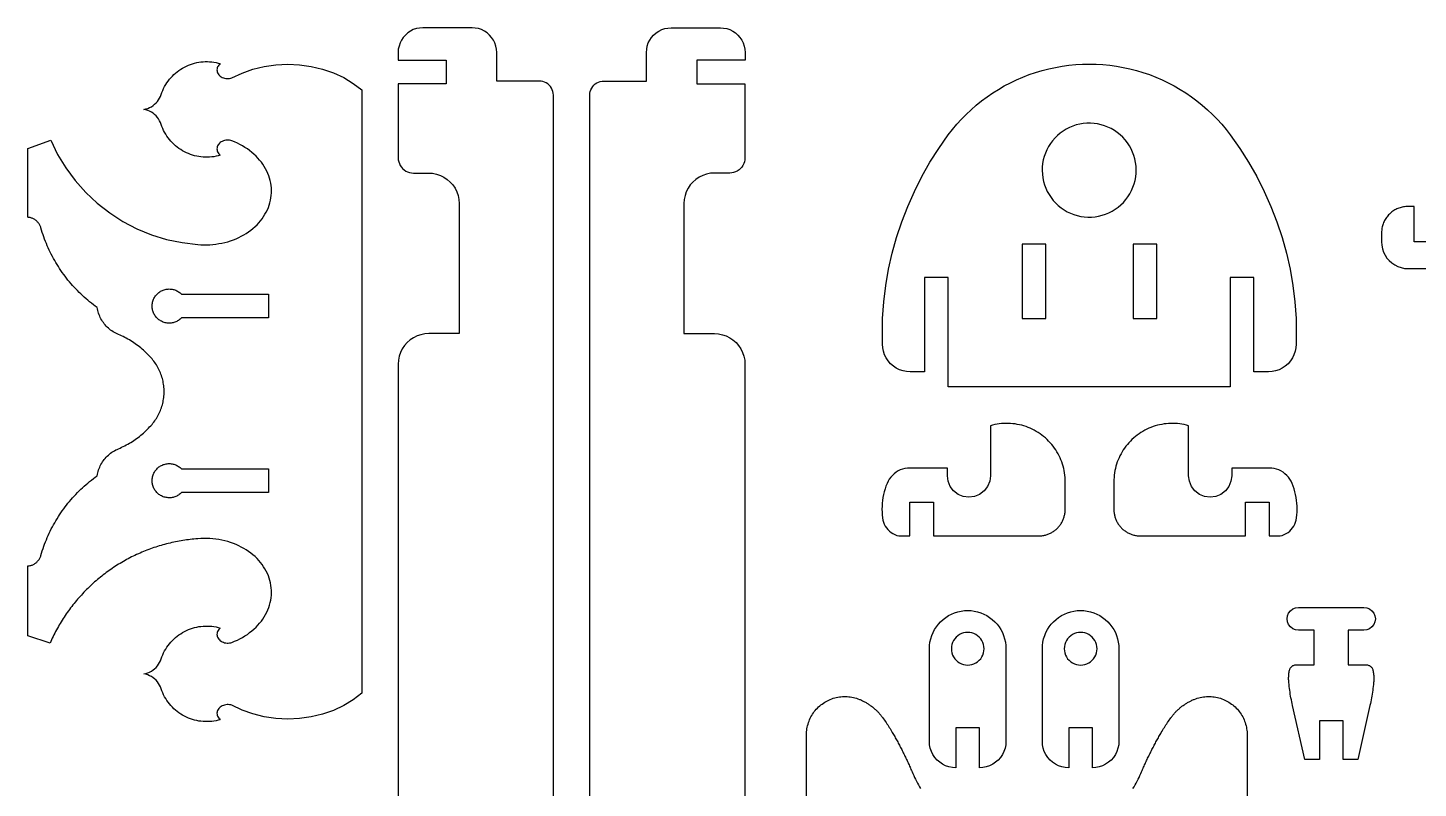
# Model space of a CAD drawing. Header units: millimetres. Extents: x -913 to 55, y -4 to 461.
# Drawn here: x -889.4 to -683.7, y 348.7 to 461.2 of the extents above; entities that cross this region are included whole.
import ezdxf

# ---------------------------------------------------------------- set-up
doc = ezdxf.new("R2010")
doc.units = ezdxf.units.MM
doc.header["$MEASUREMENT"] = 0
doc.layers.add('Inner_Cut', color=10, linetype='Continuous')

msp = doc.modelspace()

# ---------------------------------------------------------------- linework, layer by layer
for points in [[(-811.68, 246.05), (-811.68, 451.25), (-811.69, 451.53), (-811.75, 451.79), (-811.84, 452.05), (-811.96, 452.3), (-812.11, 452.53), (-812.29, 452.73), (-812.5, 452.92), (-812.72, 453.07), (-812.97, 453.19), (-813.23, 453.28), (-813.5, 453.33), (-813.77, 453.35), (-820.06, 453.35), (-820.06, 457.58), (-820.1, 458.06), (-820.19, 458.52), (-820.34, 458.98), (-820.55, 459.4), (-820.82, 459.8), (-821.13, 460.16), (-821.49, 460.47), (-821.89, 460.74), (-822.31, 460.95), (-822.77, 461.1), (-823.23, 461.19), (-823.71, 461.23), (-831, 461.23), (-831.48, 461.19), (-831.94, 461.1), (-832.4, 460.95), (-832.82, 460.74), (-833.22, 460.47), (-833.58, 460.16), (-833.89, 459.8), (-834.16, 459.4), (-834.37, 458.98), (-834.52, 458.52), (-834.62, 458.06), (-834.65, 457.58), (-834.65, 456.43), (-827.53, 456.43), (-827.53, 452.93), (-834.64, 452.93), (-834.64, 441.98), (-834.62, 441.69), (-834.56, 441.4), (-834.47, 441.12), (-834.34, 440.85), (-834.17, 440.61), (-833.98, 440.39), (-833.76, 440.19), (-833.51, 440.03), (-833.25, 439.9), (-832.97, 439.8), (-832.68, 439.74), (-832.38, 439.73), (-830.13, 439.73), (-829.54, 439.69), (-828.96, 439.57), (-828.4, 439.38), (-827.87, 439.12), (-827.38, 438.79), (-826.93, 438.4), (-826.54, 437.96), (-826.22, 437.47), (-825.96, 436.94), (-825.77, 436.38), (-825.65, 435.8), (-825.61, 435.21), (-825.61, 415.96), (-830.13, 415.96), (-830.71, 415.92), (-831.29, 415.8), (-831.85, 415.61), (-832.38, 415.35), (-832.87, 415.02), (-833.32, 414.64), (-833.71, 414.19), (-834.03, 413.7), (-834.3, 413.17), (-834.48, 412.61), (-834.6, 412.03), (-834.64, 411.44), (-834.64, 285.86)], [(-806.29, 246.05), (-806.29, 451.25), (-806.27, 451.53), (-806.22, 451.79), (-806.13, 452.05), (-806.01, 452.3), (-805.86, 452.53), (-805.68, 452.73), (-805.47, 452.92), (-805.24, 453.07), (-805, 453.19), (-804.74, 453.28), (-804.47, 453.33), (-804.2, 453.35), (-797.9, 453.35), (-797.9, 457.58), (-797.87, 458.06), (-797.78, 458.52), (-797.63, 458.98), (-797.42, 459.4), (-797.15, 459.8), (-796.84, 460.16), (-796.48, 460.47), (-796.08, 460.74), (-795.65, 460.95), (-795.2, 461.1), (-794.73, 461.19), (-794.26, 461.23), (-786.97, 461.23), (-786.49, 461.19), (-786.02, 461.1), (-785.57, 460.95), (-785.14, 460.74), (-784.75, 460.47), (-784.39, 460.16), (-784.07, 459.8), (-783.81, 459.4), (-783.6, 458.98), (-783.45, 458.52), (-783.35, 458.06), (-783.32, 457.58), (-783.32, 456.43), (-790.44, 456.43), (-790.44, 452.93), (-783.33, 452.93), (-783.33, 441.98), (-783.35, 441.69), (-783.41, 441.4), (-783.5, 441.12), (-783.63, 440.85), (-783.8, 440.61), (-783.99, 440.39), (-784.21, 440.19), (-784.46, 440.03), (-784.72, 439.9), (-785, 439.8), (-785.29, 439.74), (-785.59, 439.73), (-787.84, 439.73), (-788.43, 439.69), (-789.01, 439.57), (-789.57, 439.38), (-790.1, 439.12), (-790.59, 438.79), (-791.03, 438.4), (-791.42, 437.96), (-791.75, 437.47), (-792.01, 436.94), (-792.2, 436.38), (-792.32, 435.8), (-792.36, 435.21), (-792.36, 415.96), (-787.84, 415.96), (-787.25, 415.92), (-786.67, 415.8), (-786.12, 415.61), (-785.59, 415.35), (-785.1, 415.02), (-784.65, 414.64), (-784.26, 414.19), (-783.93, 413.7), (-783.67, 413.17), (-783.48, 412.61), (-783.37, 412.03), (-783.33, 411.44), (-783.33, 285.86)], [(-680.81, 429.55), (-684.31, 429.55), (-684.31, 434.77), (-685.23, 434.77), (-685.39, 434.77), (-685.56, 434.76), (-685.73, 434.74), (-685.9, 434.71), (-686.07, 434.68), (-686.23, 434.64), (-686.39, 434.59), (-686.55, 434.54), (-686.71, 434.48), (-686.87, 434.41), (-687.02, 434.34), (-687.17, 434.26), (-687.31, 434.17), (-687.45, 434.07), (-687.59, 433.98), (-687.72, 433.87), (-687.85, 433.76), (-687.97, 433.64), (-688.09, 433.52), (-688.2, 433.39), (-688.31, 433.26), (-688.41, 433.13), (-688.51, 432.99), (-688.59, 432.84), (-688.68, 432.69), (-688.75, 432.54), (-688.82, 432.39), (-688.88, 432.23), (-688.94, 432.07), (-688.99, 431.91), (-689.03, 431.75), (-689.07, 431.58), (-689.09, 431.41), (-689.11, 431.25), (-689.13, 431.08), (-689.13, 430.91), (-689.13, 429.55), (-689.1, 429.04), (-689, 428.53), (-688.83, 428.04), (-688.61, 427.58), (-688.33, 427.15), (-687.99, 426.76), (-687.61, 426.42), (-687.18, 426.13), (-686.72, 425.9), (-686.24, 425.73), (-685.74, 425.62), (-685.23, 425.58), (-680.81, 425.58)], [(-774.23, 342.59), (-774.23, 356.55), (-774.23, 356.79), (-774.21, 357.02), (-774.19, 357.25), (-774.16, 357.48), (-774.11, 357.71), (-774.06, 357.93), (-774, 358.16), (-773.93, 358.38), (-773.85, 358.59), (-773.77, 358.81), (-773.67, 359.02), (-773.57, 359.23), (-773.45, 359.43), (-773.33, 359.63), (-773.2, 359.82), (-773.07, 360.01), (-772.92, 360.19), (-772.77, 360.36), (-772.61, 360.53), (-772.45, 360.7), (-772.27, 360.85), (-772.1, 361), (-771.91, 361.14), (-771.72, 361.27), (-771.53, 361.4), (-771.33, 361.52), (-771.12, 361.63), (-770.91, 361.73), (-770.7, 361.82), (-770.49, 361.9), (-770.27, 361.98), (-770.04, 362.05), (-769.82, 362.1), (-769.59, 362.15), (-769.36, 362.19), (-769.13, 362.22), (-768.9, 362.24), (-768.67, 362.25), (-768.44, 362.25), (-768.21, 362.24), (-767.98, 362.22), (-767.75, 362.19), (-767.52, 362.16), (-767.29, 362.11), (-767.06, 362.05), (-766.84, 361.99), (-766.62, 361.92), (-766.4, 361.83), (-766.29, 361.79), (-766.18, 361.74), (-766.06, 361.69), (-765.95, 361.63), (-765.84, 361.58), (-765.73, 361.52), (-765.62, 361.47), (-765.51, 361.41), (-765.4, 361.34), (-765.3, 361.28), (-765.19, 361.22), (-765.09, 361.15), (-764.98, 361.08), (-764.88, 361.01), (-764.78, 360.94), (-764.68, 360.87), (-764.58, 360.8), (-764.48, 360.72), (-764.38, 360.64), (-764.29, 360.56), (-764.19, 360.48), (-764.1, 360.4), (-764.01, 360.32), (-763.92, 360.23), (-763.83, 360.15), (-763.74, 360.06), (-763.65, 359.97), (-763.57, 359.88), (-763.48, 359.79), (-763.4, 359.7), (-763.32, 359.6), (-763.24, 359.51), (-763.16, 359.41), (-763.09, 359.31), (-763.01, 359.21), (-762.94, 359.11), (-762.81, 358.94), (-762.69, 358.76), (-762.57, 358.58), (-762.45, 358.4), (-762.33, 358.22), (-762.21, 358.04), (-762.09, 357.86), (-761.97, 357.68), (-761.86, 357.49), (-761.75, 357.31), (-761.64, 357.12), (-761.53, 356.94), (-761.44, 356.78), (-761.35, 356.62), (-761.26, 356.47), (-761.17, 356.31), (-761.08, 356.15), (-760.99, 355.99), (-760.9, 355.83), (-760.82, 355.68), (-760.73, 355.52), (-760.64, 355.36), (-760.56, 355.2), (-760.47, 355.04), (-760.39, 354.88), (-760.31, 354.72), (-760.22, 354.56), (-760.14, 354.4), (-760.06, 354.24), (-759.98, 354.07), (-759.9, 353.91), (-759.82, 353.75), (-759.74, 353.59), (-759.66, 353.43), (-759.58, 353.26), (-759.5, 353.1), (-759.43, 352.94), (-759.35, 352.77), (-759.27, 352.61), (-759.2, 352.44), (-759.12, 352.28), (-759.05, 352.12), (-758.97, 351.95), (-758.9, 351.79), (-758.83, 351.62), (-758.76, 351.45), (-758.69, 351.29), (-758.61, 351.12), (-758.49, 350.84), (-758.36, 350.55), (-758.23, 350.27), (-758.09, 349.99), (-757.95, 349.71), (-757.8, 349.44), (-757.65, 349.17), (-757.5, 348.9), (-757.34, 348.63)], [(-725.91, 348.63), (-725.75, 348.9), (-725.59, 349.17), (-725.44, 349.44), (-725.29, 349.71), (-725.15, 349.99), (-725.01, 350.27), (-724.88, 350.55), (-724.75, 350.84), (-724.63, 351.12), (-724.56, 351.29), (-724.49, 351.45), (-724.41, 351.62), (-724.34, 351.79), (-724.27, 351.95), (-724.19, 352.12), (-724.12, 352.28), (-724.04, 352.44), (-723.97, 352.61), (-723.89, 352.77), (-723.82, 352.94), (-723.74, 353.1), (-723.66, 353.26), (-723.58, 353.43), (-723.5, 353.59), (-723.42, 353.75), (-723.34, 353.91), (-723.26, 354.07), (-723.18, 354.24), (-723.1, 354.4), (-723.02, 354.56), (-722.94, 354.72), (-722.85, 354.88), (-722.77, 355.04), (-722.68, 355.2), (-722.6, 355.36), (-722.51, 355.52), (-722.43, 355.68), (-722.34, 355.83), (-722.25, 355.99), (-722.16, 356.15), (-722.08, 356.31), (-721.99, 356.47), (-721.9, 356.62), (-721.81, 356.78), (-721.72, 356.94), (-721.61, 357.12), (-721.49, 357.31), (-721.38, 357.49), (-721.27, 357.68), (-721.15, 357.86), (-721.03, 358.04), (-720.92, 358.22), (-720.8, 358.4), (-720.67, 358.58), (-720.55, 358.76), (-720.43, 358.94), (-720.3, 359.11), (-720.23, 359.21), (-720.15, 359.31), (-720.08, 359.41), (-720, 359.51), (-719.92, 359.6), (-719.84, 359.7), (-719.76, 359.79), (-719.67, 359.88), (-719.59, 359.97), (-719.5, 360.06), (-719.41, 360.15), (-719.33, 360.23), (-719.24, 360.32), (-719.14, 360.4), (-719.05, 360.48), (-718.96, 360.56), (-718.86, 360.64), (-718.76, 360.72), (-718.66, 360.8), (-718.57, 360.87), (-718.47, 360.94), (-718.36, 361.01), (-718.26, 361.08), (-718.16, 361.15), (-718.05, 361.22), (-717.95, 361.28), (-717.84, 361.34), (-717.73, 361.41), (-717.62, 361.47), (-717.51, 361.52), (-717.4, 361.58), (-717.29, 361.63), (-717.18, 361.69), (-717.07, 361.74), (-716.95, 361.79), (-716.84, 361.83), (-716.62, 361.92), (-716.4, 361.99), (-716.18, 362.05), (-715.95, 362.11), (-715.73, 362.16), (-715.5, 362.19), (-715.27, 362.22), (-715.04, 362.24), (-714.8, 362.25), (-714.57, 362.25), (-714.34, 362.24), (-714.11, 362.22), (-713.88, 362.19), (-713.65, 362.15), (-713.42, 362.1), (-713.2, 362.05), (-712.98, 361.98), (-712.76, 361.9), (-712.54, 361.82), (-712.33, 361.73), (-712.12, 361.63), (-711.92, 361.52), (-711.72, 361.4), (-711.52, 361.27), (-711.33, 361.14), (-711.15, 361), (-710.97, 360.85), (-710.8, 360.7), (-710.63, 360.53), (-710.47, 360.36), (-710.32, 360.19), (-710.18, 360.01), (-710.04, 359.82), (-709.91, 359.63), (-709.79, 359.43), (-709.68, 359.23), (-709.57, 359.02), (-709.48, 358.81), (-709.39, 358.59), (-709.31, 358.38), (-709.24, 358.16), (-709.18, 357.93), (-709.13, 357.71), (-709.09, 357.48), (-709.05, 357.25), (-709.03, 357.02), (-709.02, 356.79), (-709.01, 356.55), (-709.01, 342.59)]]:
    msp.add_lwpolyline(points)
for points in [[(-873.3, 431.49), (-871.14, 430.6), (-868.91, 429.91), (-866.63, 429.43), (-864.31, 429.15), (-863.86, 429.12), (-863.41, 429.11), (-862.96, 429.11), (-862.5, 429.12), (-862.05, 429.16), (-861.61, 429.21), (-861.16, 429.28), (-860.73, 429.36), (-860.29, 429.46), (-859.87, 429.57), (-859.45, 429.7), (-859.03, 429.85), (-858.63, 430.01), (-858.24, 430.19), (-857.86, 430.38), (-857.48, 430.58), (-857.12, 430.8), (-856.78, 431.03), (-856.45, 431.27), (-856.13, 431.53), (-855.82, 431.8), (-855.53, 432.08), (-855.26, 432.37), (-855.01, 432.67), (-854.77, 432.97), (-854.55, 433.29), (-854.35, 433.62), (-854.16, 433.95), (-854, 434.29), (-853.85, 434.63), (-853.72, 434.98), (-853.62, 435.34), (-853.53, 435.7), (-853.47, 436.06), (-853.42, 436.42), (-853.39, 436.79), (-853.39, 437.15), (-853.4, 437.52), (-853.44, 437.89), (-853.5, 438.25), (-853.57, 438.61), (-853.67, 438.97), (-853.79, 439.33), (-853.92, 439.68), (-854.08, 440.02), (-854.26, 440.36), (-854.45, 440.7), (-854.66, 441.02), (-854.89, 441.34), (-855.14, 441.65), (-855.4, 441.95), (-855.68, 442.24), (-855.98, 442.52), (-856.29, 442.79), (-856.62, 443.05), (-856.96, 443.3), (-857.31, 443.53), (-857.68, 443.75), (-858.06, 443.96), (-858.44, 444.15), (-858.84, 444.33), (-859.25, 444.49), (-859.42, 444.54), (-859.6, 444.57), (-859.79, 444.59), (-859.97, 444.59), (-860.15, 444.57), (-860.33, 444.53), (-860.5, 444.48), (-860.67, 444.41), (-860.82, 444.33), (-860.96, 444.23), (-861.09, 444.13), (-861.2, 444.01), (-861.29, 443.88), (-861.36, 443.74), (-861.41, 443.6), (-861.45, 443.45), (-861.46, 443.3), (-861.45, 443.15), (-861.42, 443), (-861.36, 442.86), (-861.29, 442.72), (-861.2, 442.59), (-861.09, 442.47), (-860.96, 442.36), (-861.27, 442.28), (-861.59, 442.21), (-861.9, 442.15), (-862.22, 442.11), (-862.54, 442.08), (-862.86, 442.07), (-863.18, 442.07), (-863.5, 442.09), (-863.82, 442.12), (-864.14, 442.16), (-864.46, 442.22), (-864.77, 442.3), (-865.08, 442.38), (-865.38, 442.49), (-865.68, 442.6), (-865.98, 442.73), (-866.27, 442.87), (-866.55, 443.03), (-866.82, 443.2), (-867.09, 443.38), (-867.34, 443.57), (-867.59, 443.77), (-867.83, 443.98), (-868.06, 444.21), (-868.28, 444.45), (-868.49, 444.69), (-868.68, 444.94), (-868.87, 445.21), (-869.04, 445.48), (-869.2, 445.76), (-869.35, 446.04), (-869.48, 446.33), (-869.6, 446.63), (-869.71, 446.93), (-869.82, 447.21), (-869.94, 447.47), (-870.1, 447.73), (-870.27, 447.96), (-870.47, 448.19), (-870.68, 448.39), (-870.91, 448.57), (-871.16, 448.73), (-871.42, 448.87), (-871.69, 448.99), (-871.97, 449.08), (-872.26, 449.14), (-871.97, 449.21), (-871.69, 449.3), (-871.42, 449.41), (-871.16, 449.55), (-870.91, 449.72), (-870.68, 449.9), (-870.47, 450.1), (-870.27, 450.32), (-870.1, 450.56), (-869.94, 450.81), (-869.82, 451.08), (-869.71, 451.36), (-869.6, 451.66), (-869.48, 451.96), (-869.35, 452.25), (-869.2, 452.53), (-869.04, 452.81), (-868.87, 453.08), (-868.68, 453.34), (-868.49, 453.6), (-868.28, 453.84), (-868.06, 454.08), (-867.83, 454.3), (-867.59, 454.52), (-867.34, 454.72), (-867.09, 454.91), (-866.82, 455.09), (-866.55, 455.26), (-866.27, 455.42), (-865.98, 455.56), (-865.68, 455.69), (-865.38, 455.8), (-865.08, 455.9), (-864.77, 455.99), (-864.46, 456.07), (-864.14, 456.13), (-863.82, 456.17), (-863.5, 456.2), (-863.18, 456.22), (-862.86, 456.22), (-862.54, 456.21), (-862.22, 456.18), (-861.9, 456.14), (-861.59, 456.08), (-861.27, 456.01), (-860.96, 455.92), (-861.09, 455.81), (-861.2, 455.69), (-861.29, 455.56), (-861.36, 455.43), (-861.42, 455.28), (-861.45, 455.14), (-861.46, 454.99), (-861.45, 454.84), (-861.41, 454.69), (-861.36, 454.55), (-861.29, 454.41), (-861.2, 454.28), (-861.09, 454.16), (-860.96, 454.05), (-860.82, 453.96), (-860.67, 453.87), (-860.5, 453.81), (-860.33, 453.75), (-860.15, 453.72), (-859.97, 453.7), (-859.79, 453.7), (-859.6, 453.71), (-859.42, 453.75), (-859.25, 453.8), (-857.74, 454.51), (-856.13, 455.08), (-854.46, 455.5), (-852.73, 455.75), (-850.99, 455.84), (-849.24, 455.76), (-847.51, 455.52), (-845.83, 455.11), (-844.22, 454.56), (-842.7, 453.85), (-841.3, 453), (-840.02, 452.03), (-840.02, 362.72), (-841.3, 361.75), (-842.7, 360.9), (-844.22, 360.19), (-845.83, 359.63), (-847.51, 359.23), (-849.24, 358.99), (-850.99, 358.91), (-852.73, 359), (-854.46, 359.25), (-856.13, 359.67), (-857.74, 360.24), (-859.25, 360.95), (-859.42, 361), (-859.6, 361.03), (-859.79, 361.05), (-859.97, 361.05), (-860.15, 361.03), (-860.33, 360.99), (-860.5, 360.94), (-860.67, 360.87), (-860.82, 360.79), (-860.96, 360.69), (-861.09, 360.59), (-861.2, 360.47), (-861.29, 360.34), (-861.36, 360.2), (-861.41, 360.06), (-861.45, 359.91), (-861.46, 359.76), (-861.45, 359.61), (-861.42, 359.46), (-861.36, 359.32), (-861.29, 359.18), (-861.2, 359.05), (-861.09, 358.93), (-860.96, 358.82), (-861.27, 358.74), (-861.59, 358.67), (-861.9, 358.61), (-862.22, 358.57), (-862.54, 358.54), (-862.86, 358.53), (-863.18, 358.53), (-863.5, 358.55), (-863.82, 358.58), (-864.14, 358.62), (-864.46, 358.68), (-864.77, 358.76), (-865.08, 358.84), (-865.38, 358.95), (-865.68, 359.06), (-865.98, 359.19), (-866.27, 359.33), (-866.55, 359.49), (-866.82, 359.66), (-867.09, 359.84), (-867.34, 360.03), (-867.59, 360.23), (-867.83, 360.44), (-868.06, 360.67), (-868.28, 360.9), (-868.49, 361.15), (-868.68, 361.4), (-868.87, 361.67), (-869.04, 361.94), (-869.2, 362.22), (-869.35, 362.5), (-869.48, 362.79), (-869.6, 363.09), (-869.71, 363.39), (-869.82, 363.67), (-869.94, 363.93), (-870.1, 364.19), (-870.27, 364.42), (-870.47, 364.65), (-870.68, 364.85), (-870.91, 365.03), (-871.16, 365.19), (-871.42, 365.33), (-871.69, 365.45), (-871.97, 365.54), (-872.26, 365.6), (-871.97, 365.67), (-871.69, 365.76), (-871.42, 365.87), (-871.16, 366.01), (-870.91, 366.18), (-870.68, 366.36), (-870.47, 366.56), (-870.27, 366.78), (-870.1, 367.02), (-869.94, 367.27), (-869.82, 367.54), (-869.71, 367.81), (-869.6, 368.12), (-869.48, 368.42), (-869.35, 368.71), (-869.2, 368.99), (-869.04, 369.27), (-868.87, 369.54), (-868.68, 369.8), (-868.49, 370.06), (-868.28, 370.3), (-868.06, 370.54), (-867.83, 370.76), (-867.59, 370.98), (-867.34, 371.18), (-867.09, 371.37), (-866.82, 371.55), (-866.55, 371.72), (-866.27, 371.88), (-865.98, 372.02), (-865.68, 372.15), (-865.38, 372.26), (-865.08, 372.36), (-864.77, 372.45), (-864.46, 372.53), (-864.14, 372.59), (-863.82, 372.63), (-863.5, 372.66), (-863.18, 372.68), (-862.86, 372.68), (-862.54, 372.67), (-862.22, 372.64), (-861.9, 372.6), (-861.59, 372.54), (-861.27, 372.47), (-860.96, 372.38), (-861.09, 372.27), (-861.2, 372.15), (-861.29, 372.02), (-861.36, 371.89), (-861.42, 371.74), (-861.45, 371.6), (-861.46, 371.45), (-861.45, 371.3), (-861.41, 371.15), (-861.36, 371.01), (-861.29, 370.87), (-861.2, 370.74), (-861.09, 370.62), (-860.96, 370.51), (-860.82, 370.42), (-860.67, 370.33), (-860.5, 370.27), (-860.33, 370.21), (-860.15, 370.18), (-859.97, 370.16), (-859.79, 370.16), (-859.6, 370.17), (-859.42, 370.21), (-859.25, 370.26), (-858.84, 370.42), (-858.44, 370.6), (-858.06, 370.79), (-857.68, 371), (-857.31, 371.22), (-856.96, 371.45), (-856.62, 371.7), (-856.29, 371.96), (-855.98, 372.22), (-855.68, 372.51), (-855.4, 372.8), (-855.14, 373.1), (-854.89, 373.41), (-854.66, 373.72), (-854.45, 374.05), (-854.26, 374.38), (-854.08, 374.72), (-853.92, 375.07), (-853.79, 375.42), (-853.67, 375.78), (-853.57, 376.14), (-853.5, 376.5), (-853.44, 376.86), (-853.4, 377.23), (-853.39, 377.6), (-853.39, 377.96), (-853.42, 378.33), (-853.47, 378.69), (-853.53, 379.05), (-853.62, 379.41), (-853.72, 379.77), (-853.85, 380.12), (-854, 380.46), (-854.16, 380.8), (-854.35, 381.13), (-854.55, 381.46), (-854.77, 381.77), (-855.01, 382.08), (-855.26, 382.38), (-855.53, 382.67), (-855.82, 382.95), (-856.13, 383.22), (-856.45, 383.47), (-856.78, 383.72), (-857.12, 383.95), (-857.48, 384.17), (-857.86, 384.37), (-858.24, 384.56), (-858.63, 384.74), (-859.03, 384.9), (-859.45, 385.04), (-859.87, 385.18), (-860.29, 385.29), (-860.73, 385.39), (-861.16, 385.47), (-861.61, 385.54), (-862.05, 385.59), (-862.5, 385.62), (-862.96, 385.64), (-863.41, 385.64), (-863.86, 385.63), (-864.31, 385.59), (-864.59, 385.57), (-864.86, 385.55), (-865.13, 385.52), (-865.41, 385.49), (-865.68, 385.46), (-865.96, 385.42), (-866.23, 385.38), (-866.5, 385.34), (-866.77, 385.3), (-867.05, 385.25), (-867.32, 385.2), (-867.59, 385.14), (-867.86, 385.09), (-868.13, 385.03), (-868.4, 384.97), (-868.66, 384.9), (-868.93, 384.84), (-869.2, 384.76), (-869.46, 384.69), (-869.73, 384.61), (-869.99, 384.54), (-870.26, 384.45), (-870.52, 384.37), (-870.78, 384.28), (-871.04, 384.19), (-871.3, 384.1), (-871.56, 384), (-871.82, 383.9), (-872.07, 383.8), (-872.33, 383.7), (-872.58, 383.59), (-872.84, 383.48), (-873.09, 383.37), (-873.34, 383.26), (-873.59, 383.14), (-873.84, 383.02), (-874.09, 382.9), (-874.33, 382.77), (-874.58, 382.64), (-874.82, 382.51), (-875.06, 382.38), (-875.3, 382.24), (-875.54, 382.1), (-875.78, 381.96), (-876.01, 381.82), (-876.25, 381.67), (-876.48, 381.53), (-876.71, 381.38), (-876.94, 381.22), (-877.17, 381.07), (-877.39, 380.91), (-877.62, 380.75), (-877.84, 380.59), (-878.06, 380.42), (-878.28, 380.25), (-878.5, 380.08), (-878.71, 379.91), (-878.93, 379.74), (-879.14, 379.56), (-879.35, 379.38), (-879.56, 379.2), (-879.76, 379.02), (-879.97, 378.83), (-880.17, 378.64), (-880.37, 378.45), (-880.57, 378.26), (-880.76, 378.07), (-880.96, 377.87), (-881.15, 377.67), (-881.34, 377.47), (-881.52, 377.27), (-881.71, 377.06), (-881.89, 376.86), (-882.07, 376.65), (-882.25, 376.44), (-882.43, 376.23), (-882.6, 376.01), (-882.77, 375.8), (-882.94, 375.58), (-883.11, 375.36), (-883.28, 375.14), (-883.44, 374.92), (-883.6, 374.69), (-883.76, 374.47), (-883.91, 374.24), (-884.06, 374.01), (-884.21, 373.78), (-884.36, 373.54), (-884.51, 373.31), (-884.65, 373.07), (-884.79, 372.84), (-884.93, 372.6), (-885.06, 372.36), (-885.2, 372.11), (-885.33, 371.87), (-885.45, 371.63), (-885.58, 371.38), (-885.7, 371.13), (-885.82, 370.88), (-885.94, 370.63), (-886.05, 370.38), (-886.16, 370.13), (-889.45, 371.21), (-889.45, 381.57), (-889.34, 381.58), (-889.23, 381.59), (-889.12, 381.62), (-889.01, 381.64), (-888.9, 381.68), (-888.8, 381.71), (-888.7, 381.76), (-888.6, 381.81), (-888.5, 381.86), (-888.41, 381.92), (-888.32, 381.98), (-888.23, 382.05), (-888.14, 382.12), (-888.06, 382.2), (-887.99, 382.28), (-887.91, 382.36), (-887.85, 382.45), (-887.78, 382.54), (-887.72, 382.63), (-887.67, 382.73), (-887.62, 382.83), (-887.58, 382.93), (-887.54, 383.04), (-887.5, 383.14), (-887.41, 383.48), (-887.3, 383.81), (-887.19, 384.15), (-887.08, 384.48), (-886.96, 384.81), (-886.83, 385.13), (-886.7, 385.46), (-886.57, 385.78), (-886.43, 386.1), (-886.28, 386.42), (-886.13, 386.73), (-885.97, 387.05), (-885.81, 387.36), (-885.64, 387.67), (-885.47, 387.97), (-885.3, 388.27), (-885.12, 388.57), (-884.93, 388.87), (-884.74, 389.16), (-884.55, 389.45), (-884.35, 389.74), (-884.14, 390.03), (-883.93, 390.31), (-883.72, 390.58), (-883.5, 390.86), (-883.28, 391.13), (-883.05, 391.4), (-882.82, 391.66), (-882.59, 391.92), (-882.35, 392.17), (-882.11, 392.43), (-881.86, 392.67), (-881.61, 392.92), (-881.35, 393.16), (-881.09, 393.39), (-880.83, 393.62), (-880.57, 393.85), (-880.3, 394.07), (-880.02, 394.29), (-879.75, 394.51), (-879.47, 394.72), (-879.18, 394.92), (-879.14, 395.14), (-879.09, 395.36), (-879.04, 395.57), (-878.97, 395.78), (-878.9, 395.99), (-878.81, 396.2), (-878.72, 396.4), (-878.62, 396.59), (-878.51, 396.79), (-878.39, 396.97), (-878.27, 397.16), (-878.13, 397.33), (-877.99, 397.5), (-877.84, 397.67), (-877.69, 397.83), (-877.53, 397.98), (-877.36, 398.13), (-877.19, 398.26), (-877.01, 398.39), (-876.82, 398.52), (-876.63, 398.63), (-876.44, 398.74), (-876.24, 398.83), (-876.04, 398.92), (-875.8, 399.02), (-875.57, 399.13), (-875.33, 399.24), (-875.1, 399.36), (-874.87, 399.48), (-874.65, 399.6), (-874.42, 399.73), (-874.2, 399.86), (-873.98, 400), (-873.77, 400.14), (-873.55, 400.28), (-873.34, 400.43), (-873.14, 400.59), (-872.93, 400.74), (-872.73, 400.91), (-872.53, 401.07), (-872.34, 401.24), (-872.15, 401.41), (-871.96, 401.59), (-871.77, 401.77), (-871.59, 401.96), (-871.42, 402.14), (-871.24, 402.33), (-871.07, 402.53), (-870.93, 402.7), (-870.8, 402.87), (-870.67, 403.05), (-870.54, 403.23), (-870.42, 403.41), (-870.31, 403.6), (-870.2, 403.79), (-870.1, 403.99), (-870, 404.18), (-869.91, 404.38), (-869.82, 404.59), (-869.74, 404.79), (-869.67, 405), (-869.6, 405.21), (-869.54, 405.42), (-869.49, 405.63), (-869.44, 405.85), (-869.4, 406.06), (-869.36, 406.28), (-869.33, 406.5), (-869.31, 406.72), (-869.29, 406.93), (-869.28, 407.15), (-869.28, 407.37), (-869.28, 407.59), (-869.29, 407.81), (-869.31, 408.03), (-869.33, 408.25), (-869.36, 408.47), (-869.4, 408.69), (-869.44, 408.9), (-869.49, 409.12), (-869.54, 409.33), (-869.6, 409.54), (-869.67, 409.75), (-869.74, 409.96), (-869.82, 410.16), (-869.91, 410.37), (-870, 410.57), (-870.1, 410.76), (-870.2, 410.96), (-870.31, 411.15), (-870.42, 411.34), (-870.54, 411.52), (-870.67, 411.7), (-870.8, 411.88), (-870.93, 412.05), (-871.07, 412.22), (-871.24, 412.41), (-871.42, 412.61), (-871.59, 412.79), (-871.77, 412.98), (-871.96, 413.16), (-872.15, 413.33), (-872.34, 413.51), (-872.53, 413.68), (-872.73, 413.84), (-872.93, 414), (-873.14, 414.16), (-873.34, 414.31), (-873.55, 414.46), (-873.77, 414.61), (-873.98, 414.75), (-874.2, 414.89), (-874.42, 415.02), (-874.65, 415.15), (-874.87, 415.27), (-875.1, 415.39), (-875.33, 415.51), (-875.57, 415.62), (-875.8, 415.72), (-876.04, 415.82), (-876.24, 415.91), (-876.44, 416.01), (-876.63, 416.12), (-876.82, 416.23), (-877.01, 416.36), (-877.19, 416.49), (-877.36, 416.62), (-877.53, 416.77), (-877.69, 416.92), (-877.84, 417.08), (-877.99, 417.24), (-878.13, 417.41), (-878.27, 417.59), (-878.39, 417.77), (-878.51, 417.96), (-878.62, 418.15), (-878.72, 418.35), (-878.81, 418.55), (-878.9, 418.76), (-878.97, 418.97), (-879.04, 419.18), (-879.09, 419.39), (-879.14, 419.61), (-879.18, 419.83), (-879.47, 420.03), (-879.75, 420.24), (-880.02, 420.46), (-880.3, 420.67), (-880.57, 420.9), (-880.83, 421.12), (-881.09, 421.36), (-881.35, 421.59), (-881.61, 421.83), (-881.86, 422.07), (-882.11, 422.32), (-882.35, 422.57), (-882.59, 422.83), (-882.82, 423.09), (-883.05, 423.35), (-883.28, 423.62), (-883.5, 423.89), (-883.72, 424.16), (-883.93, 424.44), (-884.14, 424.72), (-884.35, 425.01), (-884.55, 425.29), (-884.74, 425.59), (-884.93, 425.88), (-885.12, 426.18), (-885.3, 426.48), (-885.47, 426.78), (-885.64, 427.08), (-885.81, 427.39), (-885.97, 427.7), (-886.13, 428.01), (-886.28, 428.33), (-886.43, 428.65), (-886.57, 428.97), (-886.7, 429.29), (-886.83, 429.62), (-886.96, 429.94), (-887.08, 430.27), (-887.19, 430.6), (-887.3, 430.93), (-887.41, 431.27), (-887.5, 431.6), (-887.54, 431.71), (-887.58, 431.81), (-887.62, 431.92), (-887.67, 432.02), (-887.72, 432.11), (-887.78, 432.21), (-887.85, 432.3), (-887.91, 432.39), (-887.99, 432.47), (-888.06, 432.55), (-888.14, 432.63), (-888.23, 432.7), (-888.32, 432.77), (-888.41, 432.83), (-888.5, 432.89), (-888.6, 432.94), (-888.7, 432.99), (-888.8, 433.03), (-888.9, 433.07), (-889.01, 433.11), (-889.12, 433.13), (-889.23, 433.15), (-889.34, 433.17), (-889.45, 433.18), (-889.45, 443.37), (-886.05, 444.57), (-885.03, 442.47), (-883.82, 440.48), (-882.43, 438.6), (-880.88, 436.86), (-879.18, 435.26), (-877.33, 433.83), (-875.37, 432.56)], [(-711.51, 408.06), (-753.24, 408.06), (-753.24, 424.29), (-756.74, 424.29), (-756.74, 410.31), (-758.88, 410.31), (-759.41, 410.34), (-759.94, 410.45), (-760.45, 410.62), (-760.93, 410.86), (-761.37, 411.15), (-761.78, 411.51), (-762.13, 411.91), (-762.43, 412.36), (-762.67, 412.84), (-762.84, 413.35), (-762.94, 413.87), (-762.98, 414.41), (-762.98, 418.22), (-762.8, 420.65), (-762.5, 423.07), (-762.08, 425.48), (-761.54, 427.85), (-760.89, 430.2), (-760.12, 432.52), (-759.25, 434.79), (-758.26, 437.02), (-757.16, 439.2), (-755.95, 441.32), (-754.65, 443.38), (-753.24, 445.37), (-752.62, 446.17), (-751.98, 446.94), (-751.3, 447.69), (-750.59, 448.41), (-749.86, 449.1), (-749.1, 449.77), (-748.31, 450.4), (-747.5, 451.01), (-746.67, 451.58), (-745.82, 452.11), (-744.95, 452.62), (-744.05, 453.09), (-743.14, 453.53), (-742.22, 453.93), (-741.28, 454.29), (-740.32, 454.62), (-739.35, 454.91), (-738.38, 455.16), (-737.39, 455.37), (-736.4, 455.55), (-735.4, 455.68), (-734.39, 455.78), (-733.38, 455.84), (-732.38, 455.86), (-731.37, 455.84), (-730.36, 455.78), (-729.36, 455.68), (-728.36, 455.55), (-727.36, 455.37), (-726.38, 455.16), (-725.4, 454.91), (-724.43, 454.62), (-723.48, 454.29), (-722.54, 453.93), (-721.61, 453.53), (-720.7, 453.09), (-719.81, 452.62), (-718.93, 452.11), (-718.08, 451.58), (-717.25, 451.01), (-716.44, 450.4), (-715.65, 449.77), (-714.89, 449.1), (-714.16, 448.41), (-713.45, 447.69), (-712.78, 446.94), (-712.13, 446.17), (-711.51, 445.37), (-710.1, 443.38), (-708.8, 441.32), (-707.59, 439.2), (-706.5, 437.02), (-705.51, 434.79), (-704.63, 432.52), (-703.86, 430.2), (-703.21, 427.85), (-702.67, 425.48), (-702.25, 423.07), (-701.95, 420.65), (-701.77, 418.22), (-701.77, 414.41), (-701.81, 413.87), (-701.91, 413.35), (-702.09, 412.84), (-702.32, 412.36), (-702.62, 411.91), (-702.97, 411.51), (-703.38, 411.15), (-703.82, 410.86), (-704.3, 410.62), (-704.81, 410.45), (-705.34, 410.34), (-705.87, 410.31), (-708.01, 410.31), (-708.01, 424.29), (-711.51, 424.29)], [(-760.55, 386.01), (-758.94, 386.01), (-758.94, 391), (-755.44, 391), (-755.44, 386.01), (-739.9, 386.01), (-739.77, 386.01), (-739.64, 386.01), (-739.51, 386.02), (-739.38, 386.04), (-739.25, 386.06), (-739.12, 386.08), (-739, 386.11), (-738.87, 386.14), (-738.75, 386.18), (-738.62, 386.22), (-738.5, 386.26), (-738.38, 386.31), (-738.26, 386.36), (-738.14, 386.41), (-738.03, 386.47), (-737.91, 386.54), (-737.8, 386.6), (-737.69, 386.67), (-737.59, 386.75), (-737.48, 386.83), (-737.38, 386.91), (-737.28, 386.99), (-737.19, 387.08), (-737.09, 387.17), (-737, 387.26), (-736.92, 387.36), (-736.83, 387.46), (-736.75, 387.56), (-736.67, 387.66), (-736.6, 387.77), (-736.53, 387.88), (-736.46, 387.99), (-736.4, 388.1), (-736.34, 388.22), (-736.28, 388.34), (-736.23, 388.45), (-736.19, 388.58), (-736.14, 388.7), (-736.1, 388.82), (-736.07, 388.95), (-736.03, 389.07), (-736.01, 389.2), (-735.98, 389.33), (-735.96, 389.46), (-735.95, 389.58), (-735.94, 389.71), (-735.93, 389.84), (-735.93, 389.97), (-735.93, 394.02), (-735.94, 394.35), (-735.96, 394.68), (-735.99, 395.02), (-736.03, 395.35), (-736.09, 395.68), (-736.16, 396), (-736.24, 396.33), (-736.34, 396.65), (-736.45, 396.96), (-736.57, 397.28), (-736.7, 397.58), (-736.84, 397.89), (-737, 398.18), (-737.17, 398.47), (-737.34, 398.76), (-737.53, 399.03), (-737.73, 399.3), (-737.94, 399.56), (-738.16, 399.81), (-738.39, 400.06), (-738.62, 400.29), (-738.87, 400.52), (-739.13, 400.73), (-739.39, 400.94), (-739.66, 401.14), (-739.94, 401.32), (-740.22, 401.49), (-740.52, 401.66), (-740.81, 401.81), (-741.12, 401.95), (-741.43, 402.08), (-741.74, 402.19), (-742.06, 402.3), (-742.38, 402.39), (-742.7, 402.47), (-743.03, 402.53), (-743.36, 402.59), (-743.69, 402.63), (-744.03, 402.66), (-744.36, 402.67), (-744.7, 402.67), (-745.03, 402.66), (-745.36, 402.64), (-745.7, 402.6), (-746.03, 402.56), (-746.35, 402.49), (-746.68, 402.42), (-747, 402.33), (-747, 394.93), (-747.11, 394.11), (-747.43, 393.34), (-747.94, 392.68), (-748.6, 392.17), (-749.37, 391.85), (-750.19, 391.75), (-751.02, 391.85), (-751.79, 392.17), (-752.45, 392.68), (-752.95, 393.34), (-753.27, 394.11), (-753.38, 394.93), (-753.38, 396.06), (-758.94, 396.06), (-759.3, 396.04), (-759.65, 395.99), (-760, 395.9), (-760.34, 395.78), (-760.66, 395.63), (-760.97, 395.44), (-761.26, 395.23), (-761.52, 394.98), (-761.76, 394.72), (-761.98, 394.43), (-762.16, 394.12), (-762.31, 393.79), (-762.47, 393.38), (-762.6, 392.97), (-762.72, 392.56), (-762.82, 392.14), (-762.91, 391.71), (-762.97, 391.28), (-763.02, 390.85), (-763.05, 390.42), (-763.06, 389.99), (-763.05, 389.55), (-763.02, 389.12), (-762.98, 388.69), (-762.92, 388.37), (-762.83, 388.06), (-762.71, 387.77), (-762.57, 387.48), (-762.39, 387.21), (-762.19, 386.96), (-761.96, 386.74), (-761.71, 386.53), (-761.44, 386.36), (-761.15, 386.21), (-760.85, 386.09)], [(-726.3, 386.31), (-726.18, 386.26), (-726.06, 386.22), (-725.93, 386.18), (-725.81, 386.14), (-725.68, 386.11), (-725.56, 386.08), (-725.43, 386.06), (-725.3, 386.04), (-725.17, 386.02), (-725.04, 386.01), (-724.91, 386.01), (-724.78, 386.01), (-709.24, 386.01), (-709.24, 391), (-705.74, 391), (-705.74, 386.01), (-704.14, 386.01), (-703.83, 386.09), (-703.53, 386.21), (-703.24, 386.36), (-702.97, 386.53), (-702.72, 386.74), (-702.5, 386.96), (-702.29, 387.21), (-702.12, 387.48), (-701.97, 387.77), (-701.85, 388.06), (-701.76, 388.37), (-701.7, 388.69), (-701.66, 389.12), (-701.63, 389.55), (-701.62, 389.99), (-701.63, 390.42), (-701.66, 390.85), (-701.71, 391.28), (-701.77, 391.71), (-701.86, 392.14), (-701.96, 392.56), (-702.08, 392.97), (-702.21, 393.38), (-702.37, 393.79), (-702.52, 394.12), (-702.7, 394.43), (-702.92, 394.72), (-703.16, 394.98), (-703.42, 395.23), (-703.71, 395.44), (-704.02, 395.63), (-704.34, 395.78), (-704.68, 395.9), (-705.03, 395.99), (-705.39, 396.04), (-705.74, 396.06), (-711.3, 396.06), (-711.3, 394.93), (-711.41, 394.11), (-711.73, 393.34), (-712.23, 392.68), (-712.89, 392.17), (-713.66, 391.85), (-714.49, 391.75), (-715.31, 391.85), (-716.08, 392.17), (-716.74, 392.68), (-717.25, 393.34), (-717.57, 394.11), (-717.68, 394.93), (-717.68, 402.33), (-718, 402.42), (-718.33, 402.49), (-718.66, 402.56), (-718.99, 402.6), (-719.32, 402.64), (-719.65, 402.66), (-719.99, 402.67), (-720.32, 402.67), (-720.65, 402.66), (-720.99, 402.63), (-721.32, 402.59), (-721.65, 402.53), (-721.98, 402.47), (-722.3, 402.39), (-722.62, 402.3), (-722.94, 402.19), (-723.25, 402.08), (-723.56, 401.95), (-723.87, 401.81), (-724.16, 401.66), (-724.46, 401.49), (-724.74, 401.32), (-725.02, 401.14), (-725.29, 400.94), (-725.55, 400.73), (-725.81, 400.52), (-726.06, 400.29), (-726.29, 400.06), (-726.52, 399.81), (-726.74, 399.56), (-726.95, 399.3), (-727.15, 399.03), (-727.34, 398.76), (-727.52, 398.47), (-727.68, 398.18), (-727.84, 397.89), (-727.98, 397.58), (-728.11, 397.28), (-728.23, 396.96), (-728.34, 396.65), (-728.44, 396.33), (-728.52, 396), (-728.59, 395.68), (-728.65, 395.35), (-728.69, 395.02), (-728.72, 394.68), (-728.74, 394.35), (-728.75, 394.02), (-728.75, 389.97), (-728.75, 389.84), (-728.74, 389.71), (-728.73, 389.58), (-728.72, 389.46), (-728.7, 389.33), (-728.67, 389.2), (-728.65, 389.07), (-728.62, 388.95), (-728.58, 388.82), (-728.54, 388.7), (-728.5, 388.58), (-728.45, 388.45), (-728.4, 388.34), (-728.34, 388.22), (-728.28, 388.1), (-728.22, 387.99), (-728.15, 387.88), (-728.08, 387.77), (-728.01, 387.66), (-727.93, 387.56), (-727.85, 387.46), (-727.77, 387.36), (-727.68, 387.26), (-727.59, 387.17), (-727.49, 387.08), (-727.4, 386.99), (-727.3, 386.91), (-727.2, 386.83), (-727.09, 386.75), (-726.99, 386.67), (-726.88, 386.6), (-726.77, 386.54), (-726.65, 386.47), (-726.54, 386.41), (-726.42, 386.36)], [(-751.84, 374.79), (-751.35, 374.9), (-750.86, 374.96), (-750.37, 374.98), (-749.88, 374.96), (-749.39, 374.9), (-748.91, 374.79), (-748.43, 374.64), (-747.98, 374.45), (-747.54, 374.22), (-747.12, 373.96), (-746.73, 373.66), (-746.37, 373.32), (-746.03, 372.96), (-745.73, 372.57), (-745.47, 372.15), (-745.24, 371.71), (-745.05, 371.26), (-744.9, 370.79), (-744.79, 370.3), (-744.73, 369.81), (-744.71, 369.32), (-744.71, 355.62), (-744.74, 355.1), (-744.84, 354.6), (-745.01, 354.12), (-745.23, 353.66), (-745.52, 353.23), (-745.86, 352.85), (-746.24, 352.51), (-746.67, 352.23), (-747.13, 352), (-747.62, 351.84), (-748.12, 351.74), (-748.63, 351.71), (-748.63, 357.61), (-752.13, 357.61), (-752.13, 351.71), (-752.64, 351.74), (-753.14, 351.84), (-753.63, 352.01), (-754.09, 352.23), (-754.51, 352.52), (-754.89, 352.85), (-755.23, 353.24), (-755.51, 353.66), (-755.74, 354.12), (-755.91, 354.6), (-756, 355.11), (-756.04, 355.62), (-756.04, 369.32), (-756.01, 369.81), (-755.95, 370.3), (-755.84, 370.79), (-755.69, 371.26), (-755.5, 371.71), (-755.28, 372.15), (-755.01, 372.57), (-754.71, 372.96), (-754.38, 373.32), (-754.01, 373.66), (-753.62, 373.96), (-753.2, 374.22), (-752.76, 374.45), (-752.31, 374.64)], [(-735.12, 374.79), (-734.64, 374.9), (-734.15, 374.96), (-733.66, 374.98), (-733.16, 374.96), (-732.67, 374.9), (-732.19, 374.79), (-731.72, 374.64), (-731.26, 374.45), (-730.82, 374.22), (-730.41, 373.96), (-730.02, 373.66), (-729.65, 373.32), (-729.32, 372.96), (-729.02, 372.57), (-728.75, 372.15), (-728.52, 371.71), (-728.33, 371.26), (-728.18, 370.79), (-728.08, 370.3), (-728.01, 369.81), (-727.99, 369.32), (-727.99, 355.62), (-728.03, 355.1), (-728.13, 354.6), (-728.29, 354.12), (-728.52, 353.66), (-728.8, 353.23), (-729.14, 352.85), (-729.53, 352.51), (-729.96, 352.23), (-730.42, 352), (-730.9, 351.84), (-731.41, 351.74), (-731.92, 351.71), (-731.91, 357.61), (-735.41, 357.61), (-735.42, 351.71), (-735.93, 351.74), (-736.43, 351.84), (-736.91, 352.01), (-737.37, 352.23), (-737.8, 352.52), (-738.18, 352.85), (-738.52, 353.24), (-738.8, 353.66), (-739.03, 354.12), (-739.19, 354.6), (-739.29, 355.11), (-739.32, 355.62), (-739.32, 369.32), (-739.3, 369.81), (-739.23, 370.3), (-739.13, 370.79), (-738.98, 371.26), (-738.79, 371.71), (-738.56, 372.15), (-738.3, 372.57), (-738, 372.96), (-737.66, 373.32), (-737.3, 373.66), (-736.91, 373.96), (-736.49, 374.22), (-736.05, 374.45), (-735.59, 374.64)], [(-698.33, 358.63), (-698.33, 352.91), (-700.5, 352.91), (-702.3, 360.91), (-702.36, 361.19), (-702.42, 361.47), (-702.48, 361.75), (-702.53, 362.04), (-702.58, 362.32), (-702.63, 362.6), (-702.67, 362.88), (-702.71, 363.17), (-702.75, 363.45), (-702.79, 363.74), (-702.82, 364.02), (-702.85, 364.31), (-702.86, 364.46), (-702.87, 364.61), (-702.88, 364.76), (-702.88, 364.92), (-702.88, 365.07), (-702.87, 365.22), (-702.86, 365.38), (-702.85, 365.53), (-702.83, 365.68), (-702.81, 365.83), (-702.78, 365.98), (-702.75, 366.13), (-702.72, 366.24), (-702.68, 366.34), (-702.63, 366.44), (-702.57, 366.53), (-702.5, 366.61), (-702.43, 366.69), (-702.34, 366.76), (-702.25, 366.82), (-702.15, 366.86), (-702.05, 366.9), (-701.94, 366.93), (-701.83, 366.94), (-699.08, 366.94), (-699.08, 372.05), (-701.41, 372.05), (-701.85, 372.1), (-702.26, 372.27), (-702.61, 372.54), (-702.88, 372.89), (-703.05, 373.3), (-703.1, 373.74), (-703.05, 374.18), (-702.88, 374.59), (-702.61, 374.94), (-702.26, 375.21), (-701.85, 375.38), (-701.41, 375.44), (-691.75, 375.44), (-691.31, 375.38), (-690.9, 375.21), (-690.55, 374.94), (-690.28, 374.59), (-690.11, 374.18), (-690.05, 373.74), (-690.11, 373.3), (-690.28, 372.89), (-690.55, 372.54), (-690.9, 372.27), (-691.31, 372.1), (-691.75, 372.05), (-694.08, 372.05), (-694.08, 366.94), (-691.32, 366.94), (-691.21, 366.93), (-691.11, 366.9), (-691.01, 366.86), (-690.91, 366.82), (-690.82, 366.76), (-690.73, 366.69), (-690.65, 366.61), (-690.58, 366.53), (-690.52, 366.44), (-690.47, 366.34), (-690.43, 366.24), (-690.4, 366.13), (-690.37, 365.98), (-690.35, 365.83), (-690.33, 365.68), (-690.31, 365.53), (-690.29, 365.38), (-690.28, 365.22), (-690.28, 365.07), (-690.27, 364.92), (-690.28, 364.76), (-690.28, 364.61), (-690.29, 364.46), (-690.3, 364.31), (-690.33, 364.02), (-690.37, 363.74), (-690.4, 363.45), (-690.44, 363.17), (-690.48, 362.88), (-690.53, 362.6), (-690.57, 362.32), (-690.62, 362.04), (-690.68, 361.75), (-690.73, 361.47), (-690.79, 361.19), (-690.85, 360.91), (-692.65, 352.91), (-694.83, 352.91), (-694.83, 358.63)]]:
    msp.add_lwpolyline(points, close=True)
at = {"layer": 'Inner_Cut'}
for points in [[(-725.44, 440.23), (-725.46, 440.76), (-725.53, 441.29), (-725.64, 441.81), (-725.78, 442.32), (-725.97, 442.82), (-726.19, 443.31), (-726.45, 443.77), (-726.74, 444.22), (-727.07, 444.64), (-727.43, 445.03), (-727.82, 445.4), (-728.23, 445.73), (-728.67, 446.03), (-729.13, 446.3), (-729.61, 446.53), (-730.11, 446.73), (-730.62, 446.88), (-731.14, 447), (-731.67, 447.07), (-732.2, 447.11), (-732.73, 447.1), (-733.26, 447.06), (-733.79, 446.97), (-734.31, 446.84), (-734.81, 446.68), (-735.3, 446.47), (-735.78, 446.23), (-736.23, 445.95), (-736.67, 445.64), (-737.07, 445.3), (-737.45, 444.93), (-737.8, 444.52), (-738.12, 444.1), (-738.41, 443.65), (-738.66, 443.18), (-738.87, 442.69), (-739.05, 442.18), (-739.18, 441.67), (-739.28, 441.14), (-739.33, 440.61), (-739.35, 440.08), (-739.32, 439.55), (-739.25, 439.02), (-739.15, 438.5), (-739, 437.99), (-738.82, 437.49), (-738.59, 437), (-738.33, 436.54), (-738.04, 436.09), (-737.71, 435.67), (-737.35, 435.28), (-736.96, 434.91), (-736.55, 434.58), (-736.11, 434.28), (-735.65, 434.01), (-735.17, 433.78), (-734.67, 433.58), (-734.16, 433.43), (-733.64, 433.31), (-733.12, 433.24), (-732.58, 433.2), (-732.05, 433.21), (-731.52, 433.25), (-730.99, 433.34), (-730.48, 433.47), (-729.97, 433.63), (-729.48, 433.84), (-729, 434.08), (-728.55, 434.36), (-728.12, 434.67), (-727.71, 435.01), (-727.33, 435.38), (-726.98, 435.79), (-726.66, 436.21), (-726.37, 436.66), (-726.13, 437.13), (-725.91, 437.62), (-725.74, 438.13), (-725.6, 438.64), (-725.51, 439.17), (-725.45, 439.7)], [(-742.33, 418.22), (-738.83, 418.22), (-738.83, 429.22), (-742.33, 429.22)], [(-722.4, 418.22), (-722.4, 429.22), (-725.9, 429.22), (-725.9, 418.22)], [(-866.8, 418.18), (-866.91, 418.09), (-867.03, 418), (-867.15, 417.91), (-867.28, 417.84), (-867.41, 417.77), (-867.54, 417.71), (-867.68, 417.65), (-867.82, 417.61), (-867.96, 417.57), (-868.1, 417.54), (-868.25, 417.52), (-868.39, 417.51), (-868.54, 417.51), (-868.69, 417.51), (-868.83, 417.52), (-868.98, 417.55), (-869.12, 417.58), (-869.26, 417.61), (-869.4, 417.66), (-869.54, 417.72), (-869.67, 417.78), (-869.8, 417.85), (-869.93, 417.93), (-870.05, 418.01), (-870.16, 418.1), (-870.27, 418.2), (-870.37, 418.3), (-870.47, 418.41), (-870.56, 418.53), (-870.65, 418.65), (-870.72, 418.77), (-870.79, 418.9), (-870.85, 419.04), (-870.91, 419.17), (-870.95, 419.31), (-870.99, 419.45), (-871.02, 419.6), (-871.04, 419.74), (-871.06, 419.89), (-871.06, 420.04), (-871.06, 420.18), (-871.04, 420.33), (-871.02, 420.48), (-870.99, 420.62), (-870.95, 420.76), (-870.91, 420.9), (-870.85, 421.04), (-870.79, 421.17), (-870.72, 421.3), (-870.65, 421.42), (-870.56, 421.54), (-870.47, 421.66), (-870.37, 421.77), (-870.27, 421.87), (-870.16, 421.97), (-870.05, 422.06), (-869.93, 422.15), (-869.8, 422.23), (-869.67, 422.3), (-869.54, 422.36), (-869.4, 422.41), (-869.26, 422.46), (-869.12, 422.5), (-868.98, 422.53), (-868.83, 422.55), (-868.69, 422.56), (-868.54, 422.57), (-868.39, 422.56), (-868.25, 422.55), (-868.1, 422.53), (-867.96, 422.5), (-867.82, 422.47), (-867.68, 422.42), (-867.54, 422.37), (-867.41, 422.31), (-867.28, 422.24), (-867.15, 422.16), (-867.03, 422.08), (-866.91, 421.99), (-866.8, 421.89), (-866.7, 421.79), (-853.83, 421.79), (-853.83, 418.29), (-866.7, 418.29)], [(-853.83, 395.94), (-853.83, 392.44), (-866.7, 392.44), (-866.8, 392.34), (-866.91, 392.24), (-867.03, 392.15), (-867.15, 392.07), (-867.28, 391.99), (-867.41, 391.92), (-867.54, 391.86), (-867.68, 391.81), (-867.82, 391.76), (-867.96, 391.72), (-868.1, 391.7), (-868.25, 391.67), (-868.39, 391.66), (-868.54, 391.66), (-868.69, 391.66), (-868.83, 391.68), (-868.98, 391.7), (-869.12, 391.73), (-869.26, 391.77), (-869.4, 391.81), (-869.54, 391.87), (-869.67, 391.93), (-869.8, 392), (-869.93, 392.08), (-870.05, 392.16), (-870.16, 392.26), (-870.27, 392.35), (-870.37, 392.46), (-870.47, 392.57), (-870.56, 392.68), (-870.65, 392.8), (-870.72, 392.93), (-870.79, 393.06), (-870.85, 393.19), (-870.91, 393.33), (-870.95, 393.47), (-870.99, 393.61), (-871.02, 393.75), (-871.04, 393.9), (-871.06, 394.04), (-871.06, 394.19), (-871.06, 394.34), (-871.04, 394.48), (-871.02, 394.63), (-870.99, 394.77), (-870.95, 394.91), (-870.91, 395.05), (-870.85, 395.19), (-870.79, 395.32), (-870.72, 395.45), (-870.65, 395.58), (-870.56, 395.7), (-870.47, 395.81), (-870.37, 395.92), (-870.27, 396.03), (-870.16, 396.13), (-870.05, 396.22), (-869.93, 396.3), (-869.8, 396.38), (-869.67, 396.45), (-869.54, 396.51), (-869.4, 396.57), (-869.26, 396.61), (-869.12, 396.65), (-868.98, 396.68), (-868.83, 396.7), (-868.69, 396.72), (-868.54, 396.72), (-868.39, 396.72), (-868.25, 396.71), (-868.1, 396.69), (-867.96, 396.66), (-867.82, 396.62), (-867.68, 396.57), (-867.54, 396.52), (-867.41, 396.46), (-867.28, 396.39), (-867.15, 396.31), (-867.03, 396.23), (-866.91, 396.14), (-866.8, 396.04), (-866.7, 395.94)], [(-750.37, 371.74), (-750.69, 371.72), (-751, 371.66), (-751.3, 371.56), (-751.58, 371.42), (-751.85, 371.24), (-752.08, 371.03), (-752.29, 370.79), (-752.47, 370.53), (-752.61, 370.25), (-752.71, 369.95), (-752.77, 369.64), (-752.79, 369.32), (-752.77, 369), (-752.71, 368.69), (-752.61, 368.39), (-752.47, 368.11), (-752.29, 367.84), (-752.08, 367.61), (-751.85, 367.4), (-751.58, 367.22), (-751.3, 367.08), (-751, 366.98), (-750.69, 366.92), (-750.37, 366.9), (-750.05, 366.92), (-749.74, 366.98), (-749.44, 367.08), (-749.16, 367.22), (-748.9, 367.4), (-748.66, 367.61), (-748.45, 367.84), (-748.27, 368.11), (-748.13, 368.39), (-748.03, 368.69), (-747.97, 369), (-747.95, 369.32), (-747.97, 369.64), (-748.03, 369.95), (-748.13, 370.25), (-748.27, 370.53), (-748.45, 370.79), (-748.66, 371.03), (-748.9, 371.24), (-749.16, 371.42), (-749.44, 371.56), (-749.74, 371.66), (-750.05, 371.72)], [(-733.66, 371.74), (-733.97, 371.72), (-734.28, 371.66), (-734.58, 371.56), (-734.87, 371.42), (-735.13, 371.24), (-735.37, 371.03), (-735.58, 370.79), (-735.75, 370.53), (-735.89, 370.25), (-736, 369.95), (-736.06, 369.64), (-736.08, 369.32), (-736.06, 369), (-736, 368.69), (-735.89, 368.39), (-735.75, 368.11), (-735.58, 367.84), (-735.37, 367.61), (-735.13, 367.4), (-734.87, 367.22), (-734.58, 367.08), (-734.28, 366.98), (-733.97, 366.92), (-733.66, 366.9), (-733.34, 366.92), (-733.03, 366.98), (-732.73, 367.08), (-732.44, 367.22), (-732.18, 367.4), (-731.94, 367.61), (-731.73, 367.84), (-731.56, 368.11), (-731.42, 368.39), (-731.32, 368.69), (-731.25, 369), (-731.23, 369.32), (-731.25, 369.64), (-731.32, 369.95), (-731.42, 370.25), (-731.56, 370.53), (-731.73, 370.79), (-731.94, 371.03), (-732.18, 371.24), (-732.44, 371.42), (-732.73, 371.56), (-733.03, 371.66), (-733.34, 371.72)]]:
    msp.add_lwpolyline(points, close=True, dxfattribs=at)

doc.saveas('drawing.dxf')
